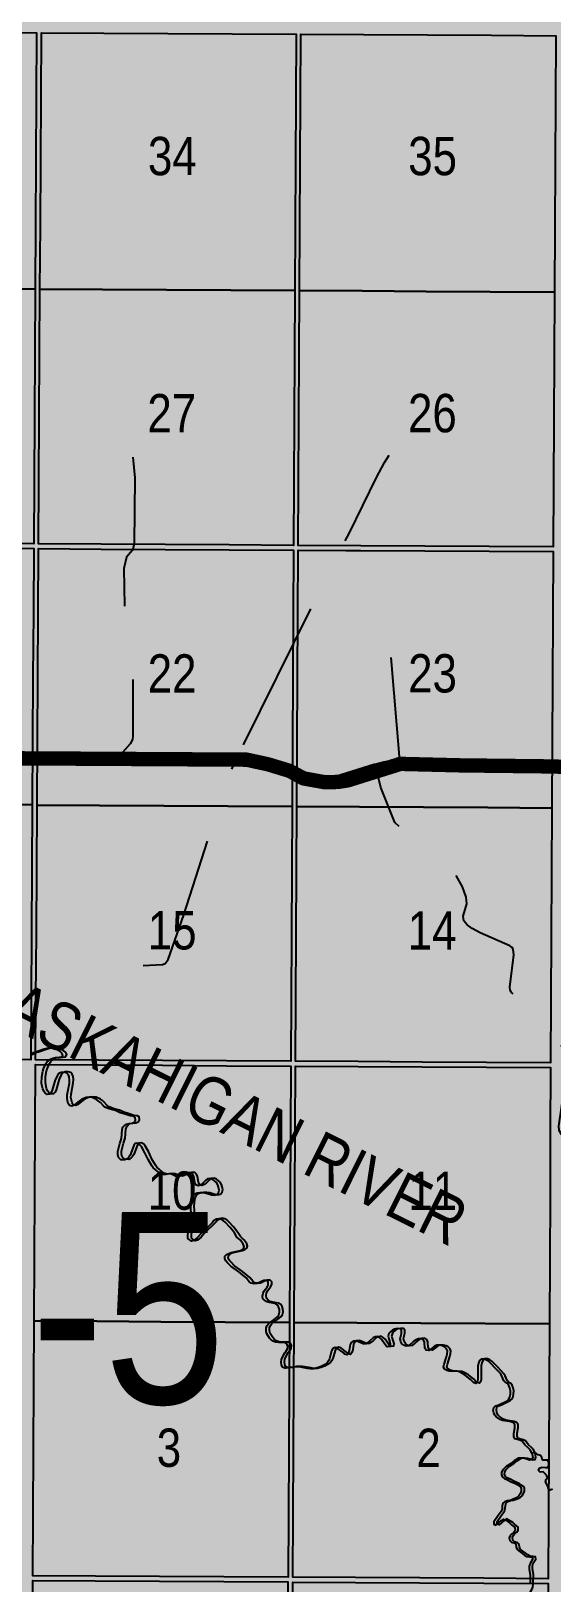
# Model space of a CAD drawing. Extents: x 403018 to 417191, y 6033193 to 6042673.
# Drawn here: x 413868.1 to 413977, y 6037267.7 to 6037591.9 of the extents above; entities that cross this region are included whole.
import ezdxf
from ezdxf.enums import TextEntityAlignment as Align

# ---------------------------------------------------------------- set-up
doc = ezdxf.new("R2010")
doc.units = 0
doc.header["$LTSCALE"] = 5
doc.linetypes.add('DASHED2', pattern=[9.525, 6.35, -3.175])
for name, color, linetype in [('Quarters', 8, 'Continuous'), ('RoadSeg', 57, 'DASHED2'), ('ROUTE-MAP-ROUTE', 90, 'Continuous'), ('T-CREEK', 160, 'Continuous'), ('T-WATER', 160, 'Continuous'), ('T-WATER-T', 170, 'Continuous')]:
    doc.layers.add(name, color=color, linetype=linetype)
doc.layers.add('ROUTE-MAP-BACKGROUND-H', color=7, linetype='Continuous', true_color=0xf0ebff)
doc.styles.add('120', font='ARIALN.TTF', dxfattribs={"height": 13})
doc.styles.add('TXT', font='ARIALN.TTF', dxfattribs={"height": 0.2})

msp = doc.modelspace()

# ---------------------------------------------------------------- hatches: boundary and pattern name
at = {"layer": 'ROUTE-MAP-BACKGROUND-H'}
h = msp.add_hatch(color=256, dxfattribs=at)
h.dxf.hatch_style = 1
h.paths.add_polyline_path([(412923.423, 6037807.465), (416092.9, 6037807.465), (416092.9, 6035965.758), (412923.423, 6035965.758)])

# ---------------------------------------------------------------- linework, layer by layer
at = {"layer": 'Quarters'}
for points in [[(413869.009, 6037551.367), (413868.933, 6037537.98), (413855.535, 6037538.059), (413842.136, 6037538.137), (413828.737, 6037538.215), (413815.673, 6037538.291), (413815.753, 6037551.678), (413815.834, 6037565.065), (413815.914, 6037578.341), (413815.915, 6037578.454), (413815.996, 6037591.844), (413829.055, 6037591.768), (413842.449, 6037591.69), (413855.843, 6037591.612), (413869.237, 6037591.533), (413869.161, 6037578.144), (413869.085, 6037564.754), (413869.009, 6037551.367)], [(413923.269, 6037551.051), (413923.199, 6037537.664), (413909.8, 6037537.742), (413896.401, 6037537.82), (413883.002, 6037537.898), (413869.938, 6037537.974), (413870.013, 6037551.361), (413870.089, 6037564.748), (413870.165, 6037578.138), (413870.242, 6037591.527), (413883.301, 6037591.451), (413896.695, 6037591.374), (413910.089, 6037591.296), (413923.483, 6037591.218), (413923.411, 6037577.828), (413923.34, 6037564.438), (413923.269, 6037551.051)], [(413977.53, 6037550.737), (413977.464, 6037537.35), (413964.065, 6037537.428), (413950.666, 6037537.505), (413937.267, 6037537.583), (413924.203, 6037537.658), (413924.274, 6037551.045), (413924.344, 6037564.432), (413924.416, 6037577.822), (413924.487, 6037591.212), (413937.546, 6037591.137), (413950.94, 6037591.059), (413964.334, 6037590.982), (413977.728, 6037590.905), (413977.662, 6037577.515), (413977.595, 6037564.124), (413977.53, 6037550.737)], [(413868.707, 6037497.819), (413868.633, 6037484.767), (413855.229, 6037484.846), (413841.826, 6037484.924), (413828.422, 6037485.002), (413815.354, 6037485.077), (413815.432, 6037498.129), (413815.512, 6037511.516), (413815.593, 6037524.904), (413815.673, 6037538.291), (413828.737, 6037538.215), (413842.136, 6037538.137), (413855.535, 6037538.059), (413868.933, 6037537.98), (413868.858, 6037524.593), (413868.782, 6037511.206), (413868.707, 6037497.819)], [(413922.987, 6037497.503), (413922.918, 6037484.451), (413909.514, 6037484.529), (413896.11, 6037484.607), (413882.706, 6037484.685), (413869.637, 6037484.761), (413869.711, 6037497.813), (413869.786, 6037511.2), (413869.862, 6037524.587), (413869.938, 6037537.974), (413883.002, 6037537.898), (413896.401, 6037537.82), (413909.8, 6037537.742), (413923.199, 6037537.664), (413923.128, 6037524.277), (413923.057, 6037510.89), (413922.987, 6037497.503)], [(413977.267, 6037497.188), (413977.203, 6037484.136), (413963.799, 6037484.214), (413950.395, 6037484.291), (413936.991, 6037484.369), (413923.922, 6037484.445), (413923.991, 6037497.497), (413924.062, 6037510.884), (413924.132, 6037524.271), (413924.203, 6037537.658), (413937.267, 6037537.583), (413950.666, 6037537.505), (413964.065, 6037537.428), (413977.464, 6037537.35), (413977.398, 6037523.963), (413977.333, 6037510.576), (413977.267, 6037497.188)], [(413868.4, 6037443.602), (413868.325, 6037430.215), (413854.917, 6037430.293), (413841.508, 6037430.372), (413828.1, 6037430.449), (413815.026, 6037430.525), (413815.106, 6037443.912), (413815.187, 6037457.299), (413815.267, 6037470.686), (413815.347, 6037484.073), (413828.416, 6037483.997), (413841.82, 6037483.92), (413855.224, 6037483.841), (413868.627, 6037483.763), (413868.552, 6037470.376), (413868.476, 6037456.989), (413868.4, 6037443.602)], [(413922.701, 6037443.285), (413922.63, 6037429.898), (413909.221, 6037429.976), (413895.812, 6037430.054), (413882.403, 6037430.133), (413869.329, 6037430.209), (413869.405, 6037443.596), (413869.48, 6037456.983), (413869.556, 6037470.37), (413869.632, 6037483.757), (413882.701, 6037483.681), (413896.105, 6037483.603), (413909.509, 6037483.524), (413922.913, 6037483.446), (413922.842, 6037470.059), (413922.772, 6037456.672), (413922.701, 6037443.285)], [(413977.001, 6037442.97), (413976.936, 6037429.583), (413963.527, 6037429.661), (413950.118, 6037429.739), (413936.709, 6037429.816), (413923.635, 6037429.892), (413923.705, 6037443.279), (413923.776, 6037456.666), (413923.846, 6037470.054), (413923.917, 6037483.441), (413933.843, 6037483.382), (413936.986, 6037483.364), (413950.39, 6037483.287), (413963.794, 6037483.209), (413977.198, 6037483.132), (413977.133, 6037469.745), (413977.067, 6037456.357), (413977.001, 6037442.97)], [(413868.098, 6037390.054), (413868.024, 6037377.002), (413854.611, 6037377.08), (413841.198, 6037377.158), (413827.785, 6037377.236), (413814.706, 6037377.311), (413814.785, 6037390.363), (413814.865, 6037403.751), (413814.946, 6037417.138), (413815.026, 6037430.525), (413828.1, 6037430.449), (413841.508, 6037430.372), (413854.917, 6037430.293), (413868.325, 6037430.215), (413868.249, 6037416.828), (413868.174, 6037403.441), (413868.098, 6037390.054)], [(413922.418, 6037389.737), (413922.35, 6037376.685), (413908.936, 6037376.763), (413895.522, 6037376.841), (413882.108, 6037376.919), (413869.029, 6037376.996), (413869.102, 6037390.048), (413869.178, 6037403.435), (413869.254, 6037416.822), (413869.329, 6037430.209), (413882.403, 6037430.133), (413895.812, 6037430.054), (413909.221, 6037429.976), (413922.63, 6037429.898), (413922.56, 6037416.511), (413922.489, 6037403.124), (413922.418, 6037389.737)], [(413976.739, 6037389.421), (413976.675, 6037376.369), (413963.261, 6037376.447), (413949.847, 6037376.525), (413936.433, 6037376.603), (413923.354, 6037376.679), (413923.423, 6037389.731), (413923.493, 6037403.118), (413923.564, 6037416.505), (413923.635, 6037429.892), (413936.709, 6037429.816), (413950.118, 6037429.739), (413963.527, 6037429.661), (413976.936, 6037429.583), (413976.87, 6037416.196), (413976.804, 6037402.808), (413976.739, 6037389.421)], [(413922.133, 6037335.519), (413922.062, 6037322.132), (413908.643, 6037322.211), (413895.224, 6037322.289), (413881.805, 6037322.367), (413868.721, 6037322.443), (413868.796, 6037335.83), (413868.872, 6037349.217), (413868.947, 6037362.605), (413869.023, 6037375.991), (413882.102, 6037375.915), (413895.516, 6037375.837), (413908.93, 6037375.759), (413922.344, 6037375.681), (413922.274, 6037362.293), (413922.203, 6037348.906), (413922.133, 6037335.519)], [(413976.473, 6037335.203), (413976.408, 6037321.816), (413962.988, 6037321.894), (413949.569, 6037321.972), (413936.15, 6037322.05), (413923.066, 6037322.126), (413923.137, 6037335.514), (413923.207, 6037348.901), (413923.278, 6037362.288), (413923.349, 6037375.675), (413936.428, 6037375.599), (413949.842, 6037375.521), (413963.256, 6037375.443), (413976.67, 6037375.365), (413976.604, 6037361.977), (413976.539, 6037348.59), (413976.473, 6037335.203)], [(413921.85, 6037281.971), (413921.781, 6037268.919), (413908.357, 6037268.997), (413894.933, 6037269.076), (413881.509, 6037269.154), (413868.42, 6037269.23), (413868.494, 6037282.282), (413868.569, 6037295.669), (413868.645, 6037309.056), (413868.721, 6037322.443), (413881.805, 6037322.367), (413895.224, 6037322.289), (413908.643, 6037322.211), (413922.062, 6037322.132), (413921.991, 6037308.745), (413921.921, 6037295.358), (413921.85, 6037281.971)], [(413976.211, 6037281.654), (413976.147, 6037268.602), (413962.723, 6037268.68), (413949.299, 6037268.758), (413935.875, 6037268.837), (413922.786, 6037268.913), (413922.854, 6037281.965), (413922.925, 6037295.352), (413922.996, 6037308.739), (413923.066, 6037322.126), (413936.15, 6037322.05), (413949.569, 6037321.972), (413962.988, 6037321.894), (413976.408, 6037321.816), (413976.342, 6037308.429), (413976.276, 6037295.041), (413976.211, 6037281.654)], [(413921.563, 6037227.752), (413921.492, 6037214.364), (413908.063, 6037214.442), (413894.634, 6037214.521), (413881.205, 6037214.599), (413868.111, 6037214.675), (413868.187, 6037228.063), (413868.263, 6037241.451), (413868.339, 6037254.838), (413868.414, 6037268.226), (413881.504, 6037268.15), (413894.928, 6037268.071), (413908.352, 6037267.993), (413921.776, 6037267.915), (413921.705, 6037254.527), (413921.634, 6037241.14), (413921.563, 6037227.752)], [(413975.943, 6037227.435), (413975.877, 6037214.047), (413962.448, 6037214.126), (413949.019, 6037214.204), (413935.59, 6037214.282), (413922.496, 6037214.358), (413922.567, 6037227.746), (413922.638, 6037241.134), (413922.709, 6037254.521), (413922.78, 6037267.909), (413935.869, 6037267.832), (413949.294, 6037267.754), (413962.718, 6037267.676), (413976.142, 6037267.598), (413976.076, 6037254.21), (413976.009, 6037240.823), (413975.943, 6037227.435)]]:
    msp.add_lwpolyline(points, close=True, dxfattribs=at)
at = {"layer": 'RoadSeg', "flags": 128}
for points in [[(413889.374, 6037502.878), (413889.74, 6037498.582), (413889.607, 6037484.763), (413889.241, 6037483.43), (413888.009, 6037481.998), (413887.476, 6037479.634), (413887.576, 6037471.842), (413887.443, 6037466.181), (413887.609, 6037463.584), (413887.975, 6037462.918), (413889.041, 6037461.685), (413889.407, 6037460.42), (413889.507, 6037457.856), (413889.341, 6037457.257), (413889.374, 6037444.602), (413889.241, 6037443.903), (413888.808, 6037443.004), (413886.144, 6037440.007), (413866.031, 6037440.041), (413863.966, 6037440.74), (413858.305, 6037443.837), (413855.575, 6037445.135), (413852.511, 6037446.068), (413850.513, 6037446.268), (413847.516, 6037445.768), (413836.893, 6037443.204), (413825.438, 6037439.041), (413824.106, 6037438.609), (413817.213, 6037436.111), (413813.949, 6037434.746), (413812.784, 6037433.98), (413807.456, 6037429.351), (413805.292, 6037428.252), (413803.593, 6037427.919), (413801.295, 6037428.019), (413799.298, 6037428.352), (413792.971, 6037429.518), (413790.673, 6037430.117), (413788.941, 6037431.016), (413787.376, 6037432.115), (413783.247, 6037435.978), (413780.982, 6037437.676), (413780.25, 6037438.009), (413778.585, 6037438.375), (413776.254, 6037438.375), (413769.161, 6037437.576), (413771.625, 6037454.16), (413771.725, 6037455.758), (413771.892, 6037456.091), (413773.956, 6037470.077), (413777.819, 6037498.881), (413777.786, 6037500.48), (413777.519, 6037502.079), (413776.753, 6037503.71), (413771.092, 6037513.734)], [(413994.602, 6037304.643), (413993.969, 6037306.741), (413992.304, 6037314.533), (413991.938, 6037321.826), (413991.638, 6037324.923), (413989.174, 6037338.309), (413988.475, 6037347.999), (413988.108, 6037348.865), (413987.01, 6037350.464), (413978.918, 6037361.386), (413978.452, 6037362.218), (413978.385, 6037363.151), (413980.05, 6037374.639), (413979.884, 6037376.204), (413978.818, 6037380.667), (413978.185, 6037384.263), (413977.852, 6037385.062), (413976.853, 6037386.128), (413969.494, 6037390.324), (413968.495, 6037391.056), (413968.195, 6037391.556), (413968.162, 6037392.155), (413968.961, 6037398.948), (413968.861, 6037400.114), (413968.628, 6037400.48), (413968.162, 6037400.78), (413961.968, 6037403.511), (413960.236, 6037404.443), (413959.237, 6037405.175), (413958.538, 6037406.041), (413958.405, 6037407.007), (413959.137, 6037409.538), (413959.004, 6037410.969), (413958.238, 6037413.134), (413956.873, 6037415.565), (413956.107, 6037416.597), (413951.678, 6037421.259), (413948.681, 6037423.524), (413945.252, 6037425.455), (413944.119, 6037426.587), (413941.189, 6037433.847), (413939.99, 6037438.742), (413931.532, 6037436.078), (413929.967, 6037435.778), (413927.902, 6037435.678), (413925.971, 6037435.811), (413923.64, 6037436.344), (413918.212, 6037438.675), (413915.614, 6037439.374), (413910.952, 6037439.741), (413928.968, 6037476.138), (413934.529, 6037486.927), (413940.29, 6037498.615), (413941.921, 6037501.779), (413942.92, 6037503.31)], [(413939.99, 6037438.742), (413941.788, 6037439.241), (413943.32, 6037439.474), (413945.118, 6037439.474), (413943.32, 6037461.053)], [(413891.472, 6037396.717), (413895.535, 6037396.884), (413896.101, 6037397.084), (413896.7, 6037397.949), (413899.997, 6037407.24), (413908.455, 6037433.58), (413909.62, 6037436.81), (413910.952, 6037439.741), (413886.144, 6037440.007)], [(413945.118, 6037439.474), (413947.949, 6037439.474), (413956.473, 6037439.042), (413975.688, 6037438.875), (413986.876, 6037438.076), (413989.74, 6037438.176), (413993.436, 6037438.942), (413995.734, 6037439.175), (414003.227, 6037439.208), (414010.453, 6037438.209), (414011.889, 6037437.919), (414013.35, 6037437.376), (414015.947, 6037436.111), (414017.213, 6037435.678), (414020.676, 6037434.779), (414033.297, 6037433.414), (414039.39, 6037432.948), (414056.507, 6037432.382), (414061.002, 6037432.215), (414063.4, 6037432.415), (414065.931, 6037433.014), (414068.195, 6037433.281), (414080.35, 6037433.381), (414087.01, 6037432.681), (414088.175, 6037432.381), (414090.839, 6037432.182), (414098.331, 6037430.45), (414108.555, 6037429.917), (414115.015, 6037429.917), (414115.315, 6037429.951), (414123.073, 6037429.285), (414123.773, 6037428.952), (414123.972, 6037428.219), (414123.806, 6037427.453), (414122.94, 6037426.188), (414122.074, 6037425.722), (414121.442, 6037425.588), (414120.043, 6037425.855), (414119.011, 6037425.855), (414118.245, 6037425.322), (414116.713, 6037421.992), (414115.947, 6037421.126), (414114.316, 6037419.761), (414107.689, 6037413.434), (414114.316, 6037419.761), (414115.947, 6037421.126), (414116.713, 6037421.992), (414118.245, 6037425.322), (414119.011, 6037425.855), (414120.043, 6037425.855), (414121.442, 6037425.588), (414122.074, 6037425.722), (414122.94, 6037426.188), (414123.806, 6037427.453), (414123.972, 6037428.219), (414123.773, 6037428.952), (414123.073, 6037429.285), (414115.315, 6037429.951), (414115.015, 6037429.917), (414108.555, 6037429.917), (414098.331, 6037430.45), (414090.839, 6037432.182), (414088.175, 6037432.381), (414087.01, 6037432.681), (414083.36, 6037433.064)]]:
    msp.add_lwpolyline(points, dxfattribs=at)
at = {"layer": 'ROUTE-MAP-ROUTE', "const_width": 3, "flags": 128}
msp.add_lwpolyline([(413865.53, 6037439.964), (413913.135, 6037439.68), (413917.587, 6037438.716), (413922.072, 6037437.355), (413925.025, 6037435.766), (413929.488, 6037434.963), (413932.254, 6037435.03), (413934.307, 6037435.364), (413945.272, 6037438.801), (413958.009, 6037438.488), (413977.686, 6037438.257), (413989.987, 6037437.399)], dxfattribs=at)
at = {"layer": 'T-CREEK'}
for points in [[(413881.655, 6037369.201), (413880.983, 6037369.289), (413880.381, 6037369.204), (413879.867, 6037369.04), (413879.388, 6037368.818), (413878.955, 6037368.545), (413877.861, 6037367.642), (413877.42, 6037367.41), (413876.904, 6037367.565), (413876.656, 6037367.999), (413876.493, 6037368.541), (413876.412, 6037369.142), (413876.448, 6037369.803), (413876.884, 6037372.198), (413876.924, 6037372.869), (413876.867, 6037373.506), (413876.679, 6037373.978), (413876.362, 6037374.336), (413875.833, 6037374.485), (413875.177, 6037374.469), (413874.701, 6037374.235), (413874.383, 6037373.836), (413873.923, 6037372.918), (413873.304, 6037370.722), (413873.089, 6037370.239), (413872.758, 6037369.891), (413872.211, 6037369.863), (413871.807, 6037370.16), (413871.518, 6037370.539), (413871.307, 6037371.01), (413871.069, 6037372.15), (413871.11, 6037373.52), (413871.321, 6037374.699), (413871.504, 6037375.236), (413871.925, 6037376.218), (413872.207, 6037376.611), (413872.557, 6037376.962), (413872.961, 6037377.218), (413873.417, 6037377.451), (413873.987, 6037377.555), (413874.685, 6037377.54), (413875.297, 6037377.613), (413875.54, 6037378.063), (413875.317, 6037378.512), (413874.926, 6037378.83), (413874.06, 6037379.323), (413873.504, 6037379.476), (413872.833, 6037379.506), (413872.195, 6037379.446), (413871.636, 6037379.312), (413869.645, 6037378.597), (413869.226, 6037378.523), (413868.795, 6037378.264), (413868.009, 6037377.969)], [(413887.607, 6037356.208), (413887.09, 6037356.71), (413886.965, 6037357.287), (413886.99, 6037357.92), (413887.379, 6037359.608), (413887.729, 6037360.631), (413887.899, 6037362.514), (413888.069, 6037363.026), (413888.394, 6037363.382), (413888.819, 6037363.67), (413889.364, 6037363.786), (413889.997, 6037363.825), (413890.467, 6037364.027), (413890.716, 6037364.459), (413890.646, 6037365.047), (413890.229, 6037365.317), (413889.582, 6037365.364), (413888.554, 6037365.725), (413887.458, 6037366.036), (413886.541, 6037366.484), (413885.417, 6037366.744), (413884.427, 6037367.14), (413884.006, 6037367.444), (413883.38, 6037368.171), (413882.988, 6037368.478), (413882.563, 6037368.779), (413881.655, 6037369.201)], [(413894.825, 6037354.161), (413894.38, 6037354.541), (413894.086, 6037354.962), (413893.346, 6037356.267), (413892.662, 6037357.684), (413891.922, 6037358.997), (413891.61, 6037359.353), (413891.191, 6037359.639), (413890.62, 6037359.573), (413890.309, 6037359.199), (413889.566, 6037357.189), (413889.292, 6037356.764), (413888.916, 6037356.425), (413888.475, 6037356.164), (413887.607, 6037356.208)], [(413899.154, 6037352.739), (413898.182, 6037353.181), (413897.567, 6037353.257), (413897.026, 6037353.137), (413896.427, 6037353.113), (413895.902, 6037353.314), (413895.496, 6037353.588), (413894.825, 6037354.161)], [(413905.662, 6037352.111), (413905.38, 6037351.929), (413904.661, 6037351.219), (413904.27, 6037350.923), (413903.762, 6037350.765), (413903.263, 6037350.975), (413903.036, 6037351.443), (413902.893, 6037352.622), (413902.681, 6037353.121), (413902.305, 6037353.442), (413901.685, 6037353.467), (413901.165, 6037353.296), (413899.75, 6037352.684), (413899.154, 6037352.739)], [(413907.659, 6037348.921), (413907.986, 6037349.313), (413908.132, 6037349.869), (413908.036, 6037350.469), (413907.857, 6037350.975), (413907.594, 6037351.43), (413906.864, 6037352.091), (413906.378, 6037352.285), (413905.792, 6037352.195), (413905.662, 6037352.111)], [(413901.604, 6037339.754), (413901.582, 6037340.446), (413901.695, 6037341.047), (413902.076, 6037342.085), (413902.335, 6037343.19), (413902.322, 6037344.566), (413902.195, 6037346.447), (413902.214, 6037347.122), (413902.29, 6037347.732), (413902.477, 6037348.269), (413902.725, 6037348.753), (413903.083, 6037349.066), (413903.558, 6037349.279), (413904.154, 6037349.37), (413904.826, 6037349.358), (413905.439, 6037349.241), (413906.512, 6037348.901), (413907.11, 6037348.806), (413907.659, 6037348.921)], [(413922.717, 6037312.708), (413921.809, 6037312.649), (413921.332, 6037312.875), (413921.121, 6037313.336), (413921.043, 6037313.897), (413921.149, 6037314.482), (413921.345, 6037314.97), (413921.84, 6037315.853), (413922.413, 6037316.707), (413922.493, 6037317.291), (413922.276, 6037317.77), (413921.823, 6037318.023), (413920.515, 6037318.031), (413919.891, 6037318.108), (413919.402, 6037318.314), (413918.98, 6037318.592), (413918.621, 6037318.957), (413918.078, 6037319.82), (413917.927, 6037320.357), (413917.943, 6037321.003), (413918.111, 6037321.52), (413918.401, 6037321.917), (413918.72, 6037322.221), (413919.561, 6037322.755), (413920.325, 6037323.392), (413920.607, 6037323.807), (413920.76, 6037324.347), (413920.698, 6037324.944), (413920.547, 6037325.466), (413920.247, 6037325.873), (413919.813, 6037326.145), (413918.612, 6037326.351), (413918.062, 6037326.51), (413917.615, 6037326.793), (413917.278, 6037327.177), (413917.202, 6037327.739), (413917.318, 6037328.33), (413917.552, 6037328.804), (413918.145, 6037329.597), (413918.399, 6037330.025), (413918.397, 6037330.611), (413918.056, 6037330.951), (413917.48, 6037330.947), (413916.974, 6037330.787), (413916.041, 6037330.354), (413915.414, 6037330.305), (413914.819, 6037330.432), (413914.417, 6037330.734), (413913.806, 6037331.542), (413913.001, 6037332.136), (413912.241, 6037332.804), (413910.579, 6037333.982), (413909.879, 6037334.699), (413909.55, 6037335.063), (413909.288, 6037335.501), (413909.353, 6037336.035), (413909.656, 6037336.422), (413910.132, 6037336.65), (413910.654, 6037336.807), (413912.29, 6037337.163), (413912.774, 6037337.34), (413913.203, 6037337.613), (413913.331, 6037338.09), (413913.144, 6037338.56), (413912.888, 6037338.986), (413912.574, 6037339.376), (413911.854, 6037340.051), (413911.323, 6037340.9), (413910.415, 6037342.074), (413909.423, 6037343.15), (413909.049, 6037343.475), (413908.593, 6037343.738), (413908.043, 6037343.877), (413907.468, 6037343.771), (413907.053, 6037343.481), (413906.743, 6037343.123), (413904.285, 6037340.728), (413903.64, 6037339.955), (413902.865, 6037339.337), (413902.371, 6037339.169), (413901.604, 6037339.754)], [(413965.7, 6037312.718), (413964.984, 6037313.447), (413964.348, 6037314.053), (413963.933, 6037314.331), (413963.452, 6037314.521), (413962.822, 6037314.534), (413962.468, 6037314.199), (413962.268, 6037313.69), (413962.161, 6037313.077), (413962.124, 6037311.712), (413962.167, 6037310.446), (413962.106, 6037309.803), (413961.816, 6037309.423), (413961.331, 6037309.6), (413960.956, 6037309.889), (413960.647, 6037310.267), (413959.517, 6037311.186), (413958.614, 6037311.7), (413958.121, 6037311.906), (413956.167, 6037311.997), (413955.645, 6037312.164), (413955.217, 6037312.429), (413954.99, 6037312.88), (413955.1, 6037313.443), (413955.632, 6037315.012), (413955.762, 6037315.59), (413955.797, 6037316.221), (413955.599, 6037316.702), (413955.259, 6037317.03), (413954.802, 6037317.267), (413954.25, 6037317.405), (413953.574, 6037317.417), (413953.07, 6037317.259), (413952.344, 6037316.595), (413951.928, 6037316.319), (413951.374, 6037316.403), (413951.087, 6037316.796), (413951.037, 6037318.095), (413950.822, 6037318.57), (413950.391, 6037318.83), (413949.775, 6037318.777), (413949.251, 6037318.59), (413948.82, 6037318.313), (413947.742, 6037317.315), (413947.194, 6037317.215), (413946.701, 6037317.415), (413946.312, 6037317.734), (413946.041, 6037318.16), (413945.939, 6037318.743), (413946.185, 6037319.902), (413946.227, 6037320.507), (413945.926, 6037320.872), (413945.287, 6037320.898), (413944.752, 6037320.767), (413944.301, 6037320.554), (413943.899, 6037320.26), (413943.584, 6037319.886), (413943.439, 6037319.294)], [(413943.439, 6037319.294), (413943.475, 6037319.101), (413943.541, 6037318.751), (413943.874, 6037317.707), (413943.825, 6037317.181), (413943.299, 6037317.112), (413942.91, 6037317.403), (413942.058, 6037318.613), (413941.69, 6037318.958), (413941.277, 6037319.236), (413940.767, 6037319.157), (413940.292, 6037318.95), (413939.553, 6037318.313), (413938.763, 6037317.76), (413938.2, 6037317.714), (413936.725, 6037318.328), (413936.115, 6037318.316), (413935.714, 6037318.022), (413935.469, 6037317.578), (413935.296, 6037316.377), (413935.145, 6037315.843), (413934.844, 6037315.464), (413934.333, 6037315.597), (413933.989, 6037315.929), (413932.814, 6037316.795), (413932.323, 6037316.981), (413931.838, 6037316.775), (413931.604, 6037316.293), (413931.164, 6037314.63), (413930.939, 6037314.164), (413930.643, 6037313.753), (413930.26, 6037313.457), (413929.39, 6037312.982), (413928.875, 6037312.787)], [(413928.875, 6037312.787), (413928.701, 6037312.743), (413928.612, 6037312.72), (413927.849, 6037312.524), (413927.172, 6037312.536), (413926.568, 6037312.617), (413924.813, 6037312.94), (413924.146, 6037312.958), (413923.556, 6037312.892), (413922.717, 6037312.708)], [(413973.411, 6037294.849), (413973.067, 6037295.578), (413972.75, 6037295.946), (413971.979, 6037296.601), (413971.401, 6037297.372), (413970.925, 6037297.587), (413969.856, 6037297.882), (413969.643, 6037298.366), (413969.642, 6037299.016), (413969.89, 6037300.169), (413969.851, 6037300.785), (413969.56, 6037301.207), (413969.076, 6037301.404), (413967.307, 6037301.705), (413966.826, 6037301.925), (413965.995, 6037302.46), (413965.666, 6037302.811), (413965.454, 6037303.301), (413965.323, 6037303.869), (413965.454, 6037304.424), (413965.864, 6037304.735), (413966.375, 6037304.918), (413968.245, 6037305.826), (413968.608, 6037306.166), (413968.846, 6037306.611), (413968.941, 6037307.226), (413968.952, 6037307.874), (413968.849, 6037308.474), (413968.656, 6037308.998), (413968.363, 6037309.396), (413967.911, 6037309.617), (413967.598, 6037309.973), (413967.196, 6037310.945), (413966.921, 6037311.422), (413965.7, 6037312.718)], [(413970.318, 6037274.77), (413970.137, 6037275.262), (413970.052, 6037275.869), (413969.646, 6037276.154), (413969.123, 6037276.305), (413968.767, 6037276.641), (413968.684, 6037277.211), (413968.879, 6037277.694), (413969.219, 6037278.04), (413969.632, 6037278.325), (413969.914, 6037278.746), (413969.857, 6037279.338), (413969.09, 6037279.961), (413968.741, 6037280.309), (413967.936, 6037280.862), (413967.467, 6037281.073), (413967.027, 6037280.806), (413965.889, 6037279.874), (413965.44, 6037280.023), (413965.495, 6037280.565), (413966.368, 6037281.882), (413967.002, 6037282.723), (413967.186, 6037283.258), (413967.239, 6037283.887), (413967.376, 6037284.433), (413967.762, 6037284.746), (413968.249, 6037284.937), (413968.866, 6037285.008), (413969.875, 6037285.382), (413970.359, 6037285.619), (413970.721, 6037285.946), (413970.984, 6037286.407), (413971.174, 6037286.907), (413971.203, 6037287.502), (413970.942, 6037287.951), (413970.109, 6037288.482), (413969.096, 6037288.887), (413968.188, 6037289.399), (413967.706, 6037289.591), (413967.293, 6037289.892), (413967.051, 6037290.338), (413967.088, 6037290.929), (413967.343, 6037291.399), (413968.042, 6037292.111), (413968.944, 6037292.655), (413969.739, 6037293.285), (413970.618, 6037293.831), (413971.261, 6037293.85), (413971.855, 6037293.767), (413972.395, 6037293.635), (413972.9, 6037293.418), (413973.404, 6037293.533), (413973.611, 6037294.012), (413973.411, 6037294.849)], [(413976.071, 6037262.308), (413976.087, 6037262.379), (413976.1, 6037262.646), (413976.156, 6037263.8), (413975.925, 6037264.28), (413974.948, 6037264.666), (413974.347, 6037264.743), (413973.739, 6037264.656), (413972.756, 6037264.258), (413972.221, 6037264.437), (413972.092, 6037264.952), (413972.224, 6037265.502), (413972.772, 6037266.372), (413972.958, 6037266.862), (413973.029, 6037267.487), (413973.07, 6037269.494), (413972.864, 6037270.656), (413972.861, 6037271.291), (413973.042, 6037271.821), (413973.559, 6037272.679), (413973.532, 6037273.189), (413972.369, 6037273.331), (413971.893, 6037273.556), (413970.318, 6037274.77)]]:
    msp.add_lwpolyline(points, dxfattribs=at)
at = {"layer": 'T-WATER', "linetype": 'Continuous', "flags": 128}
for points in [[(413868.42, 6037378.413), (413868.231, 6037378.299), (413867.99, 6037378.154)], [(413892.573, 6037356.172), (413891.888, 6037357.588), (413891.146, 6037358.901), (413890.834, 6037359.257), (413890.415, 6037359.543), (413889.843, 6037359.476), (413889.532, 6037359.101), (413888.791, 6037357.09), (413888.517, 6037356.665), (413888.141, 6037356.325), (413887.701, 6037356.064), (413886.831, 6037356.106), (413886.315, 6037356.608), (413886.188, 6037357.185), (413886.213, 6037357.819), (413886.6, 6037359.508), (413886.95, 6037360.532), (413887.118, 6037362.416), (413887.288, 6037362.929), (413887.613, 6037363.285), (413888.037, 6037363.573), (413888.582, 6037363.691), (413889.215, 6037363.73), (413889.686, 6037363.933), (413889.934, 6037364.365), (413889.864, 6037364.953), (413889.446, 6037365.222), (413888.799, 6037365.27), (413887.771, 6037365.63), (413886.674, 6037365.939), (413885.755, 6037366.386), (413884.631, 6037366.645), (413883.64, 6037367.04), (413883.219, 6037367.344), (413882.592, 6037368.071), (413882.199, 6037368.378), (413881.774, 6037368.678), (413880.864, 6037369.1), (413880.192, 6037369.187), (413879.59, 6037369.101), (413879.076, 6037368.937), (413878.596, 6037368.714), (413878.164, 6037368.44), (413877.07, 6037367.536), (413876.629, 6037367.304), (413876.112, 6037367.458), (413875.864, 6037367.892), (413875.701, 6037368.434), (413875.619, 6037369.036), (413875.654, 6037369.697), (413876.088, 6037372.093), (413876.127, 6037372.765), (413876.07, 6037373.402), (413875.881, 6037373.874), (413875.563, 6037374.232), (413875.033, 6037374.382), (413874.377, 6037374.365), (413873.901, 6037374.13), (413873.584, 6037373.732), (413873.124, 6037372.812), (413872.508, 6037370.614), (413872.292, 6037370.131), (413871.962, 6037369.782), (413871.415, 6037369.753), (413871.01, 6037370.05), (413870.721, 6037370.429), (413870.509, 6037370.9), (413870.269, 6037372.04), (413870.309, 6037373.411), (413870.519, 6037374.591), (413870.702, 6037375.128), (413871.019, 6037375.867), (413871.123, 6037376.11), (413871.404, 6037376.503), (413871.755, 6037376.855), (413871.775, 6037376.868), (413872.159, 6037377.112), (413872.614, 6037377.345), (413873.185, 6037377.45), (413873.882, 6037377.435), (413874.494, 6037377.509), (413874.737, 6037377.959), (413874.513, 6037378.409), (413874.123, 6037378.726), (413873.256, 6037379.218), (413872.7, 6037379.371), (413872.028, 6037379.401), (413871.39, 6037379.34), (413870.831, 6037379.205), (413868.839, 6037378.487), (413868.42, 6037378.413)], [(413916.238, 6037330.702), (413915.305, 6037330.268), (413914.678, 6037330.219), (413914.082, 6037330.345), (413913.679, 6037330.646), (413913.068, 6037331.455), (413912.26, 6037332.047), (413911.5, 6037332.715), (413909.837, 6037333.892), (413909.135, 6037334.608), (413908.806, 6037334.972), (413908.544, 6037335.41), (413908.608, 6037335.945), (413908.911, 6037336.332), (413909.387, 6037336.561), (413909.909, 6037336.719), (413911.546, 6037337.076), (413912.03, 6037337.253), (413912.459, 6037337.527), (413912.586, 6037338.004), (413912.399, 6037338.475), (413912.142, 6037338.901), (413911.827, 6037339.29), (413911.107, 6037339.965), (413910.574, 6037340.814), (413909.665, 6037341.987), (413908.672, 6037343.062), (413908.297, 6037343.387), (413907.841, 6037343.65), (413907.29, 6037343.789), (413906.715, 6037343.682), (413906.3, 6037343.392), (413905.99, 6037343.033), (413903.533, 6037340.634), (413902.889, 6037339.861), (413902.115, 6037339.242), (413901.621, 6037339.074), (413900.852, 6037339.658), (413900.83, 6037340.35), (413900.942, 6037340.952), (413901.323, 6037341.991), (413901.581, 6037343.098), (413901.567, 6037344.474), (413901.438, 6037346.355), (413901.456, 6037347.031), (413901.532, 6037347.642), (413901.719, 6037348.179), (413901.966, 6037348.664), (413902.267, 6037348.928), (413902.324, 6037348.977), (413902.799, 6037349.19), (413903.394, 6037349.281), (413904.066, 6037349.269), (413904.679, 6037349.153), (413905.44, 6037348.912), (413905.754, 6037348.813), (413906.352, 6037348.719), (413906.901, 6037348.835), (413906.96, 6037348.905), (413907.228, 6037349.227), (413907.373, 6037349.784), (413907.277, 6037350.384), (413907.097, 6037350.89), (413906.833, 6037351.345), (413906.101, 6037352.006), (413905.615, 6037352.199), (413905.029, 6037352.109), (413904.899, 6037352.025), (413904.617, 6037351.843), (413903.899, 6037351.131), (413903.508, 6037350.834), (413903, 6037350.676), (413902.502, 6037350.888), (413902.275, 6037351.355), (413902.128, 6037352.533), (413901.915, 6037353.032), (413901.539, 6037353.353), (413900.919, 6037353.377), (413900.399, 6037353.205), (413898.984, 6037352.592), (413898.387, 6037352.646), (413897.415, 6037353.087), (413896.798, 6037353.164), (413896.257, 6037353.042), (413895.658, 6037353.018), (413895.134, 6037353.219), (413894.728, 6037353.493), (413894.626, 6037353.579), (413893.61, 6037354.445), (413893.315, 6037354.866), (413892.573, 6037356.172)], [(413943.587, 6037320.49), (413943.186, 6037320.196), (413942.872, 6037319.821), (413942.727, 6037319.229), (413942.829, 6037318.686), (413943.153, 6037317.638), (413943.115, 6037317.115), (413942.589, 6037317.045), (413942.2, 6037317.336), (413941.345, 6037318.546), (413940.977, 6037318.891), (413940.564, 6037319.169), (413940.054, 6037319.089), (413939.579, 6037318.882), (413938.839, 6037318.243), (413938.05, 6037317.689), (413937.487, 6037317.643), (413936.011, 6037318.255), (413935.4, 6037318.243), (413934.999, 6037317.949), (413934.755, 6037317.504), (413934.583, 6037316.302), (413934.432, 6037315.768), (413934.131, 6037315.389), (413933.62, 6037315.521), (413933.276, 6037315.853), (413932.099, 6037316.718), (413931.607, 6037316.904), (413931.122, 6037316.697), (413930.889, 6037316.215), (413930.45, 6037314.551), (413930.225, 6037314.084), (413929.93, 6037313.673), (413929.547, 6037313.376), (413928.677, 6037312.9), (413928.162, 6037312.705), (413927.136, 6037312.44), (413926.458, 6037312.452), (413925.854, 6037312.532), (413924.098, 6037312.853), (413923.43, 6037312.871), (413922.841, 6037312.805), (413922.301, 6037312.685), (413922.001, 6037312.619), (413921.296, 6037312.573), (413921.092, 6037312.559), (413920.615, 6037312.785), (413920.404, 6037313.246), (413920.326, 6037313.808), (413920.431, 6037314.393), (413920.626, 6037314.881), (413921.121, 6037315.765), (413921.311, 6037316.049), (413921.693, 6037316.62), (413921.772, 6037317.204), (413921.555, 6037317.683), (413921.318, 6037317.815), (413921.101, 6037317.936), (413919.793, 6037317.943), (413919.169, 6037318.02), (413918.679, 6037318.225), (413918.257, 6037318.503), (413917.898, 6037318.868), (413917.353, 6037319.73), (413917.202, 6037320.268), (413917.217, 6037320.914), (413917.385, 6037321.432), (413917.674, 6037321.829), (413917.92, 6037322.064), (413917.994, 6037322.134), (413918.835, 6037322.669), (413919.597, 6037323.306), (413919.879, 6037323.721), (413920.032, 6037324.262), (413919.969, 6037324.859), (413919.817, 6037325.381), (413919.517, 6037325.788), (413919.084, 6037326.062), (413917.882, 6037326.266), (413917.332, 6037326.424), (413916.883, 6037326.707), (413916.546, 6037327.091), (413916.469, 6037327.652), (413916.585, 6037328.244), (413916.818, 6037328.719), (413917.411, 6037329.513), (413917.665, 6037329.941), (413917.663, 6037330.528), (413917.321, 6037330.868), (413916.744, 6037330.863), (413916.238, 6037330.702)], [(413972.737, 6037294.801), (413972.638, 6037295.011), (413972.393, 6037295.53), (413972.075, 6037295.898), (413971.303, 6037296.553), (413970.723, 6037297.323), (413970.248, 6037297.538), (413969.178, 6037297.833), (413968.964, 6037298.317), (413968.962, 6037298.966), (413969.209, 6037300.12), (413969.169, 6037300.736), (413968.878, 6037301.158), (413968.394, 6037301.355), (413966.624, 6037301.654), (413966.142, 6037301.874), (413965.31, 6037302.409), (413964.98, 6037302.759), (413964.768, 6037303.249), (413964.637, 6037303.817), (413964.767, 6037304.373), (413965.177, 6037304.685), (413965.687, 6037304.868), (413967.558, 6037305.779), (413967.921, 6037306.119), (413968.159, 6037306.564), (413968.253, 6037307.18), (413968.264, 6037307.828), (413968.16, 6037308.428), (413967.966, 6037308.952), (413967.672, 6037309.35), (413967.22, 6037309.571), (413966.907, 6037309.927), (413966.503, 6037310.899), (413966.228, 6037311.375), (413965.005, 6037312.671), (413964.288, 6037313.399), (413963.651, 6037314.006), (413963.235, 6037314.284), (413962.754, 6037314.473), (413962.124, 6037314.486), (413961.77, 6037314.15), (413961.57, 6037313.641), (413961.464, 6037313.027), (413961.428, 6037311.662), (413961.472, 6037310.394), (413961.411, 6037309.752), (413961.123, 6037309.37), (413960.636, 6037309.548), (413960.261, 6037309.837), (413959.952, 6037310.214), (413958.82, 6037311.133), (413957.916, 6037311.646), (413957.423, 6037311.851), (413955.468, 6037311.941), (413954.946, 6037312.107), (413954.517, 6037312.371), (413954.29, 6037312.823), (413954.399, 6037313.386), (413954.93, 6037314.956), (413955.059, 6037315.535), (413955.094, 6037316.166), (413954.895, 6037316.647), (413954.554, 6037316.975), (413954.098, 6037317.212), (413953.545, 6037317.349), (413952.869, 6037317.361), (413952.365, 6037317.202), (413951.639, 6037316.537), (413951.222, 6037316.261), (413950.668, 6037316.344), (413950.381, 6037316.737), (413950.329, 6037318.036), (413950.114, 6037318.511), (413949.682, 6037318.771), (413949.067, 6037318.718), (413948.844, 6037318.638), (413948.542, 6037318.53), (413948.111, 6037318.252), (413947.034, 6037317.253), (413946.485, 6037317.152), (413945.992, 6037317.352), (413945.603, 6037317.671), (413945.331, 6037318.097), (413945.228, 6037318.68), (413945.473, 6037319.84), (413945.515, 6037320.445), (413945.214, 6037320.81), (413944.574, 6037320.835), (413944.039, 6037320.704), (413943.587, 6037320.49)], [(413972.737, 6037294.801), (413972.938, 6037293.964), (413972.731, 6037293.484), (413972.227, 6037293.369), (413971.721, 6037293.585), (413971.181, 6037293.717), (413970.587, 6037293.8), (413969.943, 6037293.78), (413969.065, 6037293.233), (413968.27, 6037292.602), (413967.368, 6037292.057), (413966.67, 6037291.343), (413966.415, 6037290.873), (413966.379, 6037290.282), (413966.621, 6037289.835), (413967.034, 6037289.535), (413967.516, 6037289.343), (413968.426, 6037288.832), (413969.44, 6037288.427), (413970.274, 6037287.897), (413970.536, 6037287.449), (413970.507, 6037286.853), (413970.317, 6037286.353), (413970.055, 6037285.891), (413969.692, 6037285.564), (413969.208, 6037285.326), (413968.2, 6037284.951), (413967.582, 6037284.879), (413967.096, 6037284.688), (413966.709, 6037284.374), (413966.573, 6037283.828), (413966.521, 6037283.198), (413966.336, 6037282.663), (413965.704, 6037281.821), (413964.831, 6037280.502), (413964.776, 6037279.96), (413965.226, 6037279.812), (413966.363, 6037280.745), (413966.803, 6037281.012), (413967.273, 6037280.802), (413968.079, 6037280.249), (413968.429, 6037279.901), (413969.197, 6037279.279), (413969.254, 6037278.687), (413968.972, 6037278.265), (413968.56, 6037277.98), (413968.22, 6037277.634)], [(413977.066, 6037287.297), (413976.606, 6037287.073), (413976.577, 6037287.092), (413976.198, 6037287.33), (413976.114, 6037287.93), (413975.619, 6037288.814), (413975.753, 6037289.31), (413975.993, 6037289.746), (413975.812, 6037290.262), (413975.586, 6037290.467), (413975.092, 6037290.916), (413974.478, 6037290.887), (413974.144, 6037291.235), (413974.367, 6037291.695), (413974.855, 6037291.892), (413975.591, 6037291.848), (413976.091, 6037291.817), (413976.329, 6037292.225), (413976.287, 6037292.879), (413976.076, 6037293.343), (413975.597, 6037293.365), (413974.998, 6037293.392), (413974.854, 6037293.92), (413974.548, 6037294.302), (413974.032, 6037294.463), (413973.62, 6037294.723), (413973.162, 6037294.885), (413972.737, 6037294.801)], [(413968.22, 6037277.634), (413968.025, 6037277.15), (413968.109, 6037276.58), (413968.465, 6037276.244), (413968.989, 6037276.093), (413969.395, 6037275.809), (413969.48, 6037275.201), (413969.662, 6037274.709), (413971.239, 6037273.496), (413971.715, 6037273.272), (413972.879, 6037273.131), (413972.907, 6037272.621), (413972.39, 6037271.761), (413972.21, 6037271.231), (413972.214, 6037270.596), (413972.421, 6037269.434), (413972.404, 6037268.559), (413972.384, 6037267.554)]]:
    msp.add_lwpolyline(points, dxfattribs=at)

# ---------------------------------------------------------------- texts
at = {"layer": 'RoadSeg', "style": '120'}
for s, height, p in [('34', 8.0041, (413892.501, 6037561.772)), ('35', 8.0041, (413946.903, 6037561.772)), ('27', 8.0041, (413892.383, 6037508.045)), ('26', 8.0041, (413946.857, 6037508.071)), ('22', 8.0041, (413892.447, 6037453.681)), ('23', 8.0041, (413946.887, 6037453.716)), ('15', 8.0041, (413892.473, 6037400.04)), ('14', 8.0041, (413946.798, 6037400.005)), ('10', 8.0041, (413892.447, 6037345.66)), ('11', 8.0041, (413946.95, 6037345.641)), ('3', 8.004, (413894.342, 6037291.968)), ('2', 8.004, (413948.606, 6037291.933))]:
    msp.add_text(s, height=height, dxfattribs=at).set_placement(p)
msp.add_text('64-23-5', height=39.983, rotation=359.95761, dxfattribs=at).set_placement((413750.868, 6037305.301))
at = {"layer": 'T-WATER-T', "style": 'TXT'}
msp.add_text('WASKAHIGAN RIVER', height=10.00515, rotation=333.54255, dxfattribs=at).set_placement((413903.89, 6037363.683), align=Align.CENTER)

doc.saveas('drawing.dxf')
